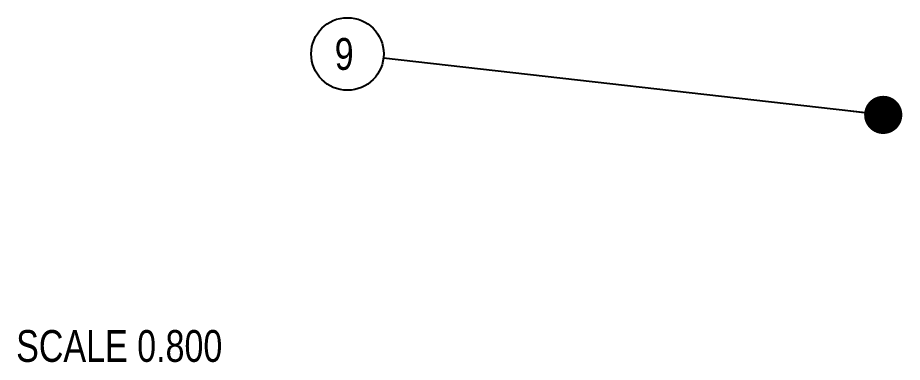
# Model space of a CAD drawing. Header units: millimetres. Extents: x 0 to 841, y 0 to 594.
# Drawn here: x 617.7 to 687.2, y 197.7 to 224.8 of the extents above; entities that cross this region are included whole.
import ezdxf

# ---------------------------------------------------------------- set-up
doc = ezdxf.new("R2010")
doc.units = ezdxf.units.MM
doc.header["$LTSCALE"] = 46.255
doc.layers.get('0').update_dxf_attribs({"linetype": 'CONTINUOUS'})
doc.styles.get("Standard").update_dxf_attribs({"font": 'txt', "width": 0.8})
doc.dimstyles.get("Standard").update_dxf_attribs({"dimtxt": 2.5, "dimasz": 3, "dimexe": 1.5, "dimexo": 1.2, "dimtad": 1, "dimdsep": 46, "dimtxsty": 'STANDARD', "dimblk": '_FILLED', "dimblk1": '_FILLED', "dimblk2": '_FILLED', "dimcen": 0.09, "dimazin": 2, "dimtol": 1, "dimtp": 0.01, "dimtm": 0.01, "dimtfac": 1, "dimtofl": 0, "dimtmove": 0, "dimatfit": 3, "dimldrblk": '_FILLED', "dimfxl": 1, "dimtolj": 1, "dimarcsym": 0})

# ---------------------------------------------------------------- blocks, each defined once
blk = doc.blocks.new('_FILLED')
at = {"color": 0, "linetype": 'BYBLOCK'}
blk.add_solid([(0, 0), (-1, 0.167), (-1, -0.167)], dxfattribs=at)
blk = doc.blocks.new('BALLOON_BL14', base_point=(643.618, 221.931))
at = {"color": 7, "linetype": 'CONTINUOUS'}
blk.add_circle((643.618, 221.931), 2.851, dxfattribs=at)
at = {"color": 7, "linetype": 'CONTINUOUS', "insert": (642.618, 223.181), "char_height": 2.5, "width": 2, "attachment_point": 1, "line_spacing_factor": 0.9}
blk.add_mtext('9', dxfattribs=at)

msp = doc.modelspace()

# ---------------------------------------------------------------- block references
at = {"color": 7, "linetype": 'CONTINUOUS'}
msp.add_blockref('BALLOON_BL14', (643.618, 221.931), dxfattribs=at)

# ---------------------------------------------------------------- texts
at = {"color": 7, "linetype": 'CONTINUOUS', "insert": (633.783, 200.219), "char_height": 2.5, "width": 22, "attachment_point": 3, "line_spacing_factor": 0.9}
msp.add_mtext('SCALE 0.800', dxfattribs=at)

# ---------------------------------------------------------------- leaders
at = {"color": 7, "linetype": 'CONTINUOUS'}
msp.add_leader([(685.735, 217.139), (646.45, 221.608)], dimstyle='STANDARD', override={"dimtad": 0, "dimldrblk": 'DOT'}, dxfattribs=at)

doc.saveas('drawing.dxf')
